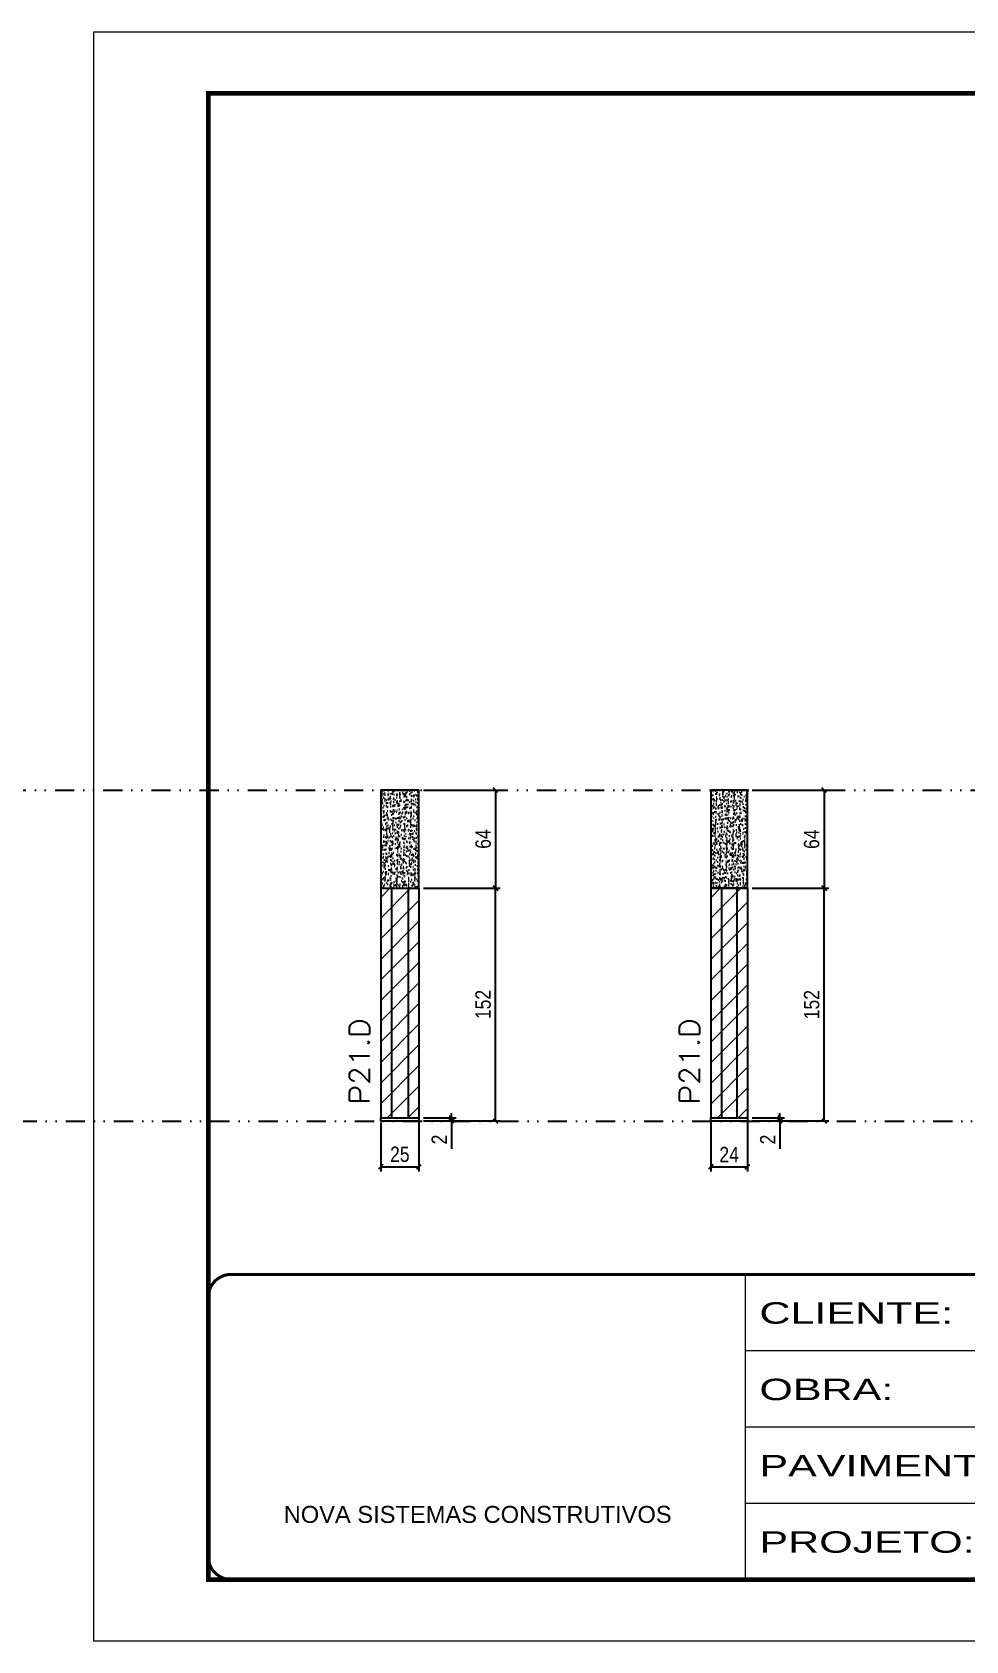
# Model space of a CAD drawing. Extents: x 13741 to 27878, y -21631 to 6985.
# Drawn here: x 19129 to 19738, y -5551 to -4501 of the extents above; entities that cross this region are included whole.
import ezdxf

# ---------------------------------------------------------------- set-up
doc = ezdxf.new("R2010")
doc.units = 0
for name, pattern in [('CONTINUO', [0]), ('DASHED', [0.75, 0.5, -0.25]), ('DIVIDE2', [0.625, 0.25, -0.125, 0, -0.125, 0, -0.125])]:
    doc.linetypes.add(name, pattern=pattern)
for name, color, linetype in [('COTA', 241, 'Continuous'), ('Nível', 160, 'Continuous'), ('Painéis', 200, 'Continuous'), ('SARR_2.2x7', 40, 'Continuous')]:
    doc.layers.add(name, color=color, linetype=linetype)
for name, color, linetype, lineweight in [('Folhas', 255, 'Continuous', 9), ('Hachura', 251, 'Continuous', 9), ('SARRAFO DE PRESSAO', 251, 'DASHED', 9), ('Texto Seção', 7, 'Continuous', 15)]:
    doc.layers.add(name, color=color, linetype=linetype, lineweight=lineweight)
doc.styles.add('ARIAL', font='arial.ttf')
doc.styles.add('COTA TECNICA', font='techl___.ttf', dxfattribs={"height": 10})
doc.styles.add('COTA TECNICA-50', font='techl___.ttf', dxfattribs={"height": 10})
doc.styles.add('REGUA-120', font='ROMANS.shx', dxfattribs={"height": 15})
doc.styles.add('Tecnologia', font='')
doc.styles.get('Tecnologia').set_extended_font_data('Forgotten Futurist')
doc.dimstyles.new('COTA PAINEL-50', dxfattribs={"dimtxt": 10, "dimasz": 3, "dimexe": 3, "dimexo": 3, "dimgap": 3, "dimtad": 1, "dimdec": 1, "dimzin": 12, "dimdsep": 46, "dimtxsty": 'COTA TECNICA-50', "dimblk1": 'OBLIQUE', "dimblk2": 'OBLIQUE', "dimsah": 1, "dimcen": 0.9, "dimclrd": 4, "dimclre": 4, "dimclrt": 240, "dimadec": 1, "dimazin": 3, "dimtfac": 1, "dimtdec": 1, "dimtmove": 0, "dimatfit": 3, "dimfxl": 1, "dimtolj": 1, "dimtzin": 12, "dimarcsym": 0})
doc.dimstyles.new('PAINEL', dxfattribs={"dimtxt": 10, "dimasz": 3, "dimexe": 3, "dimexo": 3, "dimgap": 3, "dimtad": 1, "dimdec": 1, "dimzin": 12, "dimdsep": 46, "dimtxsty": 'COTA TECNICA', "dimblk1": 'OBLIQUE', "dimblk2": 'OBLIQUE', "dimsah": 1, "dimcen": 0.9, "dimclrd": 4, "dimclre": 4, "dimclrt": 240, "dimadec": 1, "dimazin": 3, "dimtfac": 1, "dimtdec": 1, "dimtmove": 0, "dimatfit": 3, "dimfxl": 1, "dimtolj": 1, "dimtzin": 12, "dimarcsym": 0})

# ---------------------------------------------------------------- blocks, each defined once
blk = doc.blocks.new('9999999999')
at = {"color": 30, "linetype": 'CONTINUO'}
for p, q in [((98564.6, 34230.2), (98564.6, 34429.4)), ((98564.6, 34379.6), (99584, 34379.6)), ((98564.6, 34329.8), (99488, 34329.8)), ((99584, 34329.8), (99488, 34329.8)), ((99488, 34329.8), (99488, 34230.2)), ((98564.6, 34280), (99488, 34280))]:
    blk.add_line(p, q, dxfattribs=at)
at = {"color": 30, "linetype": 'CONTINUO', "const_width": 2}
blk.add_lwpolyline([(99584, 34230.2), (99584, 34414.4, 0.414214), (99569, 34429.4), (98229, 34429.4, 0.414214), (98214, 34414.4), (98214, 34245.2, 0.414214), (98229, 34230.2), (99584, 34230.2)], format="xyb", dxfattribs=at)
at = {"layer": 'Folhas'}
blk.add_lwpolyline([(98139, 34190.2), (99624, 34190.2), (99624, 35240.2), (98139, 35240.2)], close=True, dxfattribs=at)
at = {"layer": 'Folhas', "color": 30, "const_width": 3}
blk.add_lwpolyline([(98214, 34230.2), (99584, 34230.2), (99584, 35200.2), (98214, 35200.2)], close=True, dxfattribs=at)
at = {"color": 7, "linetype": 'Continuous', "ltscale": 5, "style": 'ARIAL'}
for s, height, p in [('SKR', 15.48, (98837.7, 34393.1)), ('LEAF LOEFGREN', 15.483, (98837.7, 34343.3)), ('2° SUBSOLO SUPERIOR', 15.483, (98837.7, 34293.5)), ('NOVA SISTEMAS CONSTRUTIVOS', 11.059, (98263.2, 34267.2)), ('PILARES', 15.48, (98837.7, 34243.7))]:
    blk.add_text(s, height=height, dxfattribs=at).set_placement(p)
at = {"layer": 'Folhas', "color": 7, "style": 'Tecnologia', "width": 1.5}
for s, p in [('CLIENTE:', (98573.7, 34397.2)), ('OBRA:', (98573.7, 34347.3)), ('PAVIMENTO:', (98573.7, 34297.5)), ('PROJETO:', (98573.7, 34247.7))]:
    blk.add_text(s, height=14, dxfattribs=at).set_placement(p)
blk = doc.blocks.new('_Oblique')
at = {"color": 0, "linetype": 'ByBlock', "lineweight": -2}
blk.add_line((-0.5, -0.5), (0.5, 0.5), dxfattribs=at)
blk = doc.blocks.new('*D1883')
at = {"layer": 'COTA', "color": 4, "lineweight": -2, "transparency": 16777216}
for p, q in [((19571.4, -5212.7), (19571.4, -5244.6)), ((19595.4, -5212.7), (19595.4, -5244.6)), ((19571.4, -5241.6), (19595.4, -5241.6))]:
    blk.add_line(p, q, dxfattribs=at)
at = {"layer": 'Defpoints', "color": 0, "transparency": 16777216}
for p in [(19571.4, -5209.7), (19595.4, -5209.7), (19595.4, -5241.6)]:
    blk.add_point(p, dxfattribs=at)
at = {"layer": 'COTA', "color": 4, "lineweight": -2, "transparency": 16777216, "xscale": 3, "yscale": 3, "zscale": 3, "rotation": 180}
blk.add_blockref('_Oblique', (19571.4, -5241.6), dxfattribs=at)
at = {"layer": 'COTA', "color": 4, "lineweight": -2, "transparency": 16777216, "xscale": 3, "yscale": 3, "zscale": 3}
blk.add_blockref('_Oblique', (19595.4, -5241.6), dxfattribs=at)
at = {"layer": 'COTA', "color": 240, "transparency": 16777216, "insert": (19583.4, -5233.6), "char_height": 10, "attachment_point": 5, "style": 'COTA TECNICA'}
blk.add_mtext('\\A1;24', dxfattribs=at)
blk = doc.blocks.new('*D1884')
at = {"layer": 'COTA', "color": 4, "lineweight": -2, "transparency": 16777216}
for p, q in [((19616.6, -5209.7), (19616.6, -5206.7)), ((19598.4, -5209.7), (19619.6, -5209.7)), ((19598.4, -5211.7), (19619.6, -5211.7)), ((19616.6, -5209.7), (19616.6, -5211.7)), ((19616.6, -5211.7), (19616.6, -5229.9))]:
    blk.add_line(p, q, dxfattribs=at)
at = {"layer": 'Defpoints', "color": 0, "transparency": 16777216}
for p in [(19595.4, -5209.7), (19595.4, -5211.7), (19616.6, -5209.7)]:
    blk.add_point(p, dxfattribs=at)
at = {"layer": 'COTA', "color": 4, "lineweight": -2, "transparency": 16777216, "xscale": 3, "yscale": 3, "zscale": 3}
for p, rotation in [((19616.6, -5209.7), 270), ((19616.6, -5211.7), 90)]:
    blk.add_blockref('_Oblique', p, dxfattribs=dict(at, rotation=rotation))
at = {"layer": 'COTA', "color": 240, "transparency": 16777216, "insert": (19608.6, -5223.8), "char_height": 10, "attachment_point": 5, "rotation": 90, "style": 'COTA TECNICA-50'}
blk.add_mtext('\\A1;2', dxfattribs=at)
blk = doc.blocks.new('*D1896')
at = {"layer": 'COTA', "color": 4, "linetype": 'ByBlock', "lineweight": -2, "transparency": 16777216}
for p, q in [((19598.4, -4995.7), (19648.4, -4995.7)), ((19645.4, -4995.7), (19645.4, -5059.8)), ((19598.4, -5059.8), (19648.4, -5059.8))]:
    blk.add_line(p, q, dxfattribs=at)
at = {"layer": 'Defpoints', "color": 0, "linetype": 'ByBlock', "transparency": 16777216}
for p in [(19595.4, -4995.7), (19595.4, -5059.8), (19645.4, -5059.8)]:
    blk.add_point(p, dxfattribs=at)
at = {"layer": 'COTA', "color": 4, "linetype": 'ByBlock', "lineweight": -2, "transparency": 16777216, "xscale": 3, "yscale": 3, "zscale": 3}
for p, rotation in [((19645.4, -4995.7), 90), ((19645.4, -5059.8), 270)]:
    blk.add_blockref('_Oblique', p, dxfattribs=dict(at, rotation=rotation))
at = {"layer": 'COTA', "color": 240, "linetype": 'ByBlock', "transparency": 16777216, "insert": (19637.3, -5027.8), "char_height": 10, "attachment_point": 5, "rotation": 90, "style": 'COTA TECNICA'}
blk.add_mtext('\\A1;64', dxfattribs=at)
blk = doc.blocks.new('*D1885')
at = {"layer": 'COTA', "color": 4, "lineweight": -2, "transparency": 16777216}
for p, q in [((19356, -5212.7), (19356, -5244.6)), ((19381, -5212.7), (19381, -5244.6)), ((19356, -5241.6), (19381, -5241.6))]:
    blk.add_line(p, q, dxfattribs=at)
at = {"layer": 'Defpoints', "color": 0, "transparency": 16777216}
for p in [(19356, -5209.7), (19381, -5209.7), (19381, -5241.6)]:
    blk.add_point(p, dxfattribs=at)
at = {"layer": 'COTA', "color": 4, "lineweight": -2, "transparency": 16777216, "xscale": 3, "yscale": 3, "zscale": 3, "rotation": 180}
blk.add_blockref('_Oblique', (19356, -5241.6), dxfattribs=at)
at = {"layer": 'COTA', "color": 4, "lineweight": -2, "transparency": 16777216, "xscale": 3, "yscale": 3, "zscale": 3}
blk.add_blockref('_Oblique', (19381, -5241.6), dxfattribs=at)
at = {"layer": 'COTA', "color": 240, "transparency": 16777216, "insert": (19368.5, -5233.5), "char_height": 10, "attachment_point": 5, "style": 'COTA TECNICA'}
blk.add_mtext('\\A1;25', dxfattribs=at)
blk = doc.blocks.new('*D1886')
at = {"layer": 'COTA', "color": 4, "lineweight": -2, "transparency": 16777216}
for p, q in [((19402.2, -5209.7), (19402.2, -5206.7)), ((19384, -5209.7), (19405.2, -5209.7)), ((19384, -5211.7), (19405.2, -5211.7)), ((19402.2, -5209.7), (19402.2, -5211.7)), ((19402.2, -5211.7), (19402.2, -5229.9))]:
    blk.add_line(p, q, dxfattribs=at)
at = {"layer": 'Defpoints', "color": 0, "transparency": 16777216}
for p in [(19381, -5209.7), (19381, -5211.7), (19402.2, -5209.7)]:
    blk.add_point(p, dxfattribs=at)
at = {"layer": 'COTA', "color": 4, "lineweight": -2, "transparency": 16777216, "xscale": 3, "yscale": 3, "zscale": 3}
for p, rotation in [((19402.2, -5209.7), 270), ((19402.2, -5211.7), 90)]:
    blk.add_blockref('_Oblique', p, dxfattribs=dict(at, rotation=rotation))
at = {"layer": 'COTA', "color": 240, "transparency": 16777216, "insert": (19394.2, -5223.8), "char_height": 10, "attachment_point": 5, "rotation": 90, "style": 'COTA TECNICA-50'}
blk.add_mtext('\\A1;2', dxfattribs=at)
blk = doc.blocks.new('*D1887')
at = {"layer": 'COTA', "color": 4, "lineweight": -2, "transparency": 16777216}
for p, q in [((19384, -5059.7), (19434, -5059.7)), ((19431, -5211.7), (19431, -5059.7)), ((19384, -5211.7), (19434, -5211.7))]:
    blk.add_line(p, q, dxfattribs=at)
at = {"layer": 'Defpoints', "color": 0, "transparency": 16777216}
for p in [(19381, -5059.7), (19431, -5059.7), (19381, -5211.7)]:
    blk.add_point(p, dxfattribs=at)
at = {"layer": 'COTA', "color": 4, "lineweight": -2, "transparency": 16777216, "xscale": 3, "yscale": 3, "zscale": 3}
for p, rotation in [((19431, -5059.7), 90), ((19431, -5211.7), 270)]:
    blk.add_blockref('_Oblique', p, dxfattribs=dict(at, rotation=rotation))
at = {"layer": 'COTA', "color": 240, "transparency": 16777216, "insert": (19422.9, -5135.7), "char_height": 10, "attachment_point": 5, "rotation": 90, "style": 'COTA TECNICA-50'}
blk.add_mtext('\\A1;152', dxfattribs=at)
blk = doc.blocks.new('*D1891')
at = {"layer": 'COTA', "color": 4, "lineweight": -2, "transparency": 16777216}
for p, q in [((19598.4, -5059.8), (19648.4, -5059.8)), ((19645.4, -5211.7), (19645.4, -5059.8)), ((19598.4, -5211.7), (19648.4, -5211.7))]:
    blk.add_line(p, q, dxfattribs=at)
at = {"layer": 'Defpoints', "color": 0, "transparency": 16777216}
for p in [(19595.4, -5059.8), (19645.4, -5059.8), (19595.4, -5211.7)]:
    blk.add_point(p, dxfattribs=at)
at = {"layer": 'COTA', "color": 4, "lineweight": -2, "transparency": 16777216, "xscale": 3, "yscale": 3, "zscale": 3}
for p, rotation in [((19645.4, -5059.8), 90), ((19645.4, -5211.7), 270)]:
    blk.add_blockref('_Oblique', p, dxfattribs=dict(at, rotation=rotation))
at = {"layer": 'COTA', "color": 240, "transparency": 16777216, "insert": (19637.3, -5135.8), "char_height": 10, "attachment_point": 5, "rotation": 90, "style": 'COTA TECNICA-50'}
blk.add_mtext('\\A1;152', dxfattribs=at)
blk = doc.blocks.new('*D1925')
at = {"layer": 'COTA', "color": 4, "lineweight": -2, "transparency": 16777216}
for p, q in [((19384, -4995.7), (19434, -4995.7)), ((19431, -4995.7), (19431, -5059.7)), ((19384, -5059.7), (19434, -5059.7))]:
    blk.add_line(p, q, dxfattribs=at)
at = {"layer": 'Defpoints', "color": 0, "transparency": 16777216}
for p in [(19381, -4995.7), (19381, -5059.7), (19431, -5059.7)]:
    blk.add_point(p, dxfattribs=at)
at = {"layer": 'COTA', "color": 4, "lineweight": -2, "transparency": 16777216, "xscale": 3, "yscale": 3, "zscale": 3}
for p, rotation in [((19431, -4995.7), 90), ((19431, -5059.7), 270)]:
    blk.add_blockref('_Oblique', p, dxfattribs=dict(at, rotation=rotation))
at = {"layer": 'COTA', "color": 240, "transparency": 16777216, "insert": (19422.9, -5027.7), "char_height": 10, "attachment_point": 5, "rotation": 90, "style": 'COTA TECNICA'}
blk.add_mtext('\\A1;64', dxfattribs=at)

msp = doc.modelspace()

# ---------------------------------------------------------------- hatches: boundary and pattern name
at = {"layer": 'COTA'}
h = msp.add_hatch(dxfattribs=at)
h.set_pattern_fill('AR-CONC', color=256, scale=0.03)
h.paths.add_polyline_path([(19381, -4995.74), (19356, -4995.74), (19356, -5059.74), (19381, -5059.74)])
h = msp.add_hatch(dxfattribs=at)
h.set_pattern_fill('AR-CONC', color=256, scale=0.03)
h.set_pattern_definition([(50, (3893.5183, -9308.601), (5.4655401, -0.4781726), [0.5715, -6.2865]), (355, (3893.5183, -9308.601), (-1.0573026, 5.7317054), [0.4572, -5.0292175]), (100.451445, (3893.974, -9308.6407), (4.4082374, 5.2535326), [0.4857003, -5.3427073]), (46.1842, (3893.518, -9307.077), (8.1323712, -1.2612698), [0.85725, -9.42975]), (96.63556, (3894.196, -9307.182), (7.122124, 7.4227837), [0.7285507, -8.0140682]), (351.18415, (3893.518, -9307.077), (7.122124, 7.4227837), [0.685799, -7.543792]), (21, (3894.2803, -9307.458), (4.5484317, -3.067956), [0.5715, -6.2865]), (326, (3894.2803, -9307.458), (1.8540609, 5.525639), [0.4572, -5.0292]), (71.451445, (3894.6593, -9307.7135), (6.4024926, 2.457683), [0.4857003, -5.3426981]), (37.5, (3893.5183, -9308.6009), (0.0926581, 2.53665117), [0, -4.96824, 0, -5.1054, 0, -5.04825]), (7.5, (3893.5183, -9308.6009), (2.00458988, 3.00541724), [0, -2.91084, 0, -4.85394, 0, -1.92405]), (327.5, (3891.819, -9308.6009), (4.06771786, -0.17186232), [0, -1.905, 0, -5.9436, 0, -7.8867]), (317.5, (3891.057, -9308.601), (4.44387544, 0.7627947), [0, -2.4765, 0, -3.94716, 0, -5.6007])])
h.paths.add_polyline_path([(19595.38, -4995.74), (19571.38, -4995.74), (19571.38, -5059.76), (19595.38, -5059.76)])
at = {"layer": 'Hachura', "linetype": 'ByBlock'}
h = msp.add_hatch(dxfattribs=at)
h.set_pattern_fill('ANSI31', color=256, scale=3)
h.paths.add_polyline_path([(19356, -5209.74), (19381, -5209.74), (19381, -5059.74), (19356, -5059.74)])
h.paths.add_polyline_path([(19571.38, -5209.74), (19595.38, -5209.74), (19595.38, -5059.76), (19571.38, -5059.76)])
h.paths.add_polyline_path([(19783.05, -5087.74), (19783.05, -5209.74), (20013.05, -5209.74), (20013.05, -5087.74)])
h.paths.add_polyline_path([(20013.05, -5087.74), (20013.05, -4995.74), (19817.05, -4995.74), (19817.05, -5074.74), (19783.05, -5074.74), (19783.05, -5087.74)])
h.paths.add_polyline_path([(20342.25, -5087.74), (20220.25, -5087.74), (20220.25, -5209.74), (20342.25, -5209.74)])
h.paths.add_polyline_path([(20486.25, -5087.74), (20342.25, -5087.74), (20342.25, -5209.74), (20486.25, -5209.74)])
h.paths.add_polyline_path([(20402.25, -4995.74), (20342.25, -4995.74), (20342.25, -5087.74), (20486.25, -5087.74), (20486.25, -5074.74), (20402.25, -5074.74)])
h.paths.add_polyline_path([(20342.25, -4995.74), (20260.25, -4995.74), (20260.25, -5074.74), (20220.25, -5074.74), (20220.25, -5087.74), (20342.25, -5087.74)])

# ---------------------------------------------------------------- linework, layer by layer
at = {"layer": 'COTA'}
msp.add_lwpolyline([(19356, -5059.74), (19381, -5059.74), (19381, -4995.74), (19356, -4995.74)], close=True, dxfattribs=at)
at = {"layer": 'COTA', "linetype": 'ByBlock'}
msp.add_lwpolyline([(19571.38, -5059.76), (19595.38, -5059.76), (19595.38, -4995.74), (19571.38, -4995.74)], close=True, dxfattribs=at)
at = {"layer": 'Nível', "color": 4, "linetype": 'DIVIDE2', "ltscale": 50}
for p, q in [((15998.47, -4995.74), (21531.15, -4995.74)), ((13741.09, -5211.74), (21531.15, -5211.74))]:
    msp.add_line(p, q, dxfattribs=at)
at = {"layer": 'Painéis'}
for p, q in [((19356, -5059.74), (19356, -5209.74)), ((19356, -5059.74), (19381, -5059.74)), ((19381, -5059.74), (19381, -5209.74)), ((19571.38, -5059.76), (19571.38, -5209.74)), ((19595.38, -5059.76), (19571.38, -5059.76)), ((19595.38, -5059.76), (19595.38, -5209.74)), ((19356, -5209.74), (19381, -5209.74)), ((19356, -5209.74), (19381, -5209.74)), ((19356, -5211.74), (19356, -5209.74)), ((19381, -5211.74), (19356, -5211.74)), ((19381, -5209.74), (19381, -5211.74)), ((19571.38, -5209.74), (19595.38, -5209.74)), ((19571.38, -5209.74), (19595.38, -5209.74)), ((19571.38, -5211.74), (19571.38, -5209.74)), ((19595.38, -5211.74), (19571.38, -5211.74)), ((19595.38, -5209.74), (19595.38, -5211.74))]:
    msp.add_line(p, q, dxfattribs=at)
at = {"layer": 'SARR_2.2x7'}
for p, q in [((19363, -5059.74), (19363, -5209.74)), ((19374, -5059.74), (19374, -5209.74)), ((19578.38, -5059.76), (19578.38, -5209.74)), ((19588.38, -5059.76), (19588.38, -5209.74))]:
    msp.add_line(p, q, dxfattribs=at)

# ---------------------------------------------------------------- block references
at = {"layer": 'SARRAFO DE PRESSAO', "color": 6, "linetype": 'ByBlock'}
msp.add_blockref('9999999999', (-78970.51, -39741.23), dxfattribs=at)

# ---------------------------------------------------------------- texts
at = {"layer": 'Texto Seção', "style": 'REGUA-120', "width": 1.1}
for p in [(19348.75, -5200.98), (19564.13, -5200.98)]:
    msp.add_text('P21.D', height=13, rotation=90, dxfattribs=at).set_placement(p)

# ---------------------------------------------------------------- dimensions: what is measured, and where the dimension line sits
at = {"layer": 'COTA'}
for base, p1, p2, dimstyle, picture, middle in [((19430.99, -5059.74), (19381, -4995.74), (19381, -5059.74), 'PAINEL', '*D1925', (19422.89, -5027.74)), ((19430.99, -5059.74), (19381, -5211.74), (19381, -5059.74), 'COTA PAINEL-50', '*D1887', (19422.88, -5135.74)), ((19645.37, -5059.76), (19595.38, -5211.74), (19595.38, -5059.76), 'COTA PAINEL-50', '*D1891', (19637.26, -5135.75))]:
    dim = msp.add_linear_dim(base=base, p1=p1, p2=p2, angle=90, dimstyle=dimstyle, dxfattribs=at)
    dim.commit()
    dim.dimension.update_dxf_attribs({"geometry": picture, "text_midpoint": middle})
at = {"layer": 'COTA', "linetype": 'ByBlock'}
dim = msp.add_linear_dim(base=(19645.37, -5059.76), p1=(19595.38, -4995.74), p2=(19595.38, -5059.76), angle=90, dimstyle='PAINEL', dxfattribs=at)
dim.commit()
dim.dimension.update_dxf_attribs({"geometry": '*D1896', "text_midpoint": (19637.27, -5027.75)})
at = {"layer": 'COTA'}
for base, p1, p2, picture, middle in [((19402.19, -5209.74), (19381, -5211.74), (19381, -5209.74), '*D1886', (19402.19, -5223.8)), ((19616.58, -5209.74), (19595.38, -5211.74), (19595.38, -5209.74), '*D1884', (19616.58, -5223.8))]:
    dim = msp.add_linear_dim(base=base, p1=p1, p2=p2, angle=90, dimstyle='COTA PAINEL-50', dxfattribs=at)
    dim.commit()
    dim.dimension.update_dxf_attribs({"geometry": picture, "text_midpoint": middle, "dimtype": 160})
for base, p1, p2, picture, middle in [((19381, -5241.63), (19356, -5209.74), (19381, -5209.74), '*D1885', (19368.5, -5233.53)), ((19595.38, -5241.63), (19571.38, -5209.74), (19595.38, -5209.74), '*D1883', (19583.38, -5233.56))]:
    dim = msp.add_linear_dim(base=base, p1=p1, p2=p2, dimstyle='PAINEL', override={"dimarcsym": 2}, dxfattribs=at)
    dim.commit()
    dim.dimension.update_dxf_attribs({"geometry": picture, "text_midpoint": middle})

doc.saveas('drawing.dxf')
